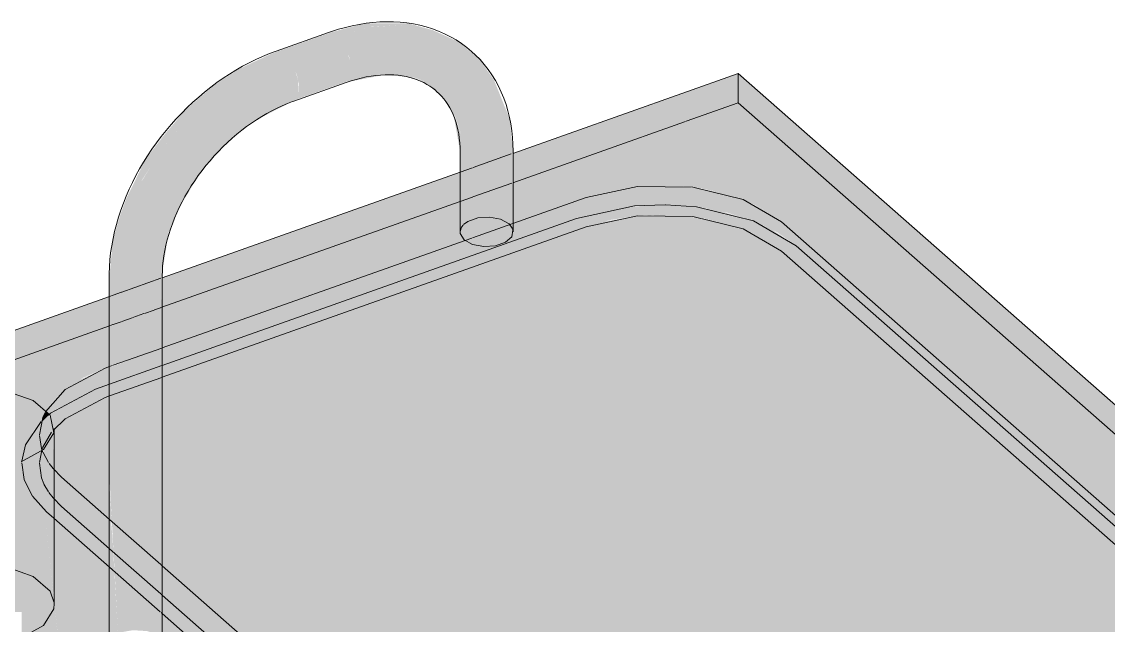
# Model space of a CAD drawing. Header units: metres. Extents: x 42.1 to 94.3, y -3.4 to 61.2.
# Drawn here: x 88.7649 to 89.1549, y 41.8378 to 42.0545 of the extents above; entities that cross this region are included whole.
import ezdxf

# ---------------------------------------------------------------- set-up
doc = ezdxf.new("R2010")
doc.units = ezdxf.units.M
doc.layers.add('P-SANR-FIXT', color=7, linetype='Continuous', lineweight=5)

# ---------------------------------------------------------------- blocks, each defined once
blk = doc.blocks.new('Cuba para Pia de Cozinha - Standard-2652003-3D_DT_01')
at = {"layer": 'P-SANR-FIXT', "true_color": 0x7f7f7f, "transparency": 33554598}
h = blk.add_hatch(color=8, dxfattribs=at)
h.paths.add_polyline_path([(7.86718, 42.00515), (7.8663, 42.01358), (7.86328, 42.0217), (7.86338, 42.02106), (7.86576, 42.00739), (7.8663, 42.00653)])
h.paths.add_polyline_path([(7.82161, 42.04955), (7.83364, 42.05266), (7.8452, 42.05331), (7.85586, 42.0515), (7.84704, 42.05395), (7.83144, 42.05389), (7.8194, 42.05072)])
h = blk.add_hatch(color=8, dxfattribs=at)
h.paths.add_polyline_path([(7.87275, 42.00299), (7.88439, 42.00712), (7.88468, 42.00863), (7.88341, 42.01986), (7.87785, 42.03363), (7.87269, 42.04097), (7.8652, 42.04728), (7.85586, 42.0515), (7.8452, 42.05331), (7.83342, 42.0526), (7.82161, 42.04955), (7.82383, 42.04682), (7.82593, 42.04173), (7.82659, 42.0379), (7.82656, 42.03544), (7.82561, 42.03322), (7.82561, 42.03293), (7.83861, 42.03544), (7.84693, 42.03466), (7.84961, 42.03398), (7.85443, 42.03157), (7.8595, 42.0273), (7.86382, 42.02073), (7.8663, 42.01358), (7.86718, 42.00515), (7.87019, 42.00349), (7.87117, 42.0033)])
h.paths.add_polyline_path([(7.85438, 42.03277), (7.84829, 42.03458), (7.8491, 42.03448), (7.85383, 42.03294)])
for points in [[(7.80285, 42.0429), (7.82161, 42.04955), (7.8194, 42.05072), (7.80064, 42.04406)], [(7.80684, 42.02656), (7.82561, 42.03322), (7.82659, 42.03552), (7.82659, 42.03903), (7.82503, 42.04428), (7.82383, 42.04682), (7.82161, 42.04955), (7.80285, 42.0429), (7.80507, 42.04017), (7.80706, 42.03552), (7.80783, 42.03238), (7.80783, 42.02886)], [(7.74121, 41.96046), (7.74239, 41.9727), (7.74663, 41.9869), (7.7516, 41.9978), (7.76012, 42.01069), (7.7686, 42.02054), (7.77926, 42.02992), (7.79083, 42.03747), (7.80285, 42.0429), (7.80064, 42.04406), (7.79767, 42.0429), (7.7862, 42.03747), (7.77715, 42.03151), (7.76718, 42.02295), (7.75926, 42.01358), (7.75281, 42.00512), (7.7459, 41.99107), (7.74376, 41.9853), (7.74106, 41.97624), (7.73979, 41.96269)], [(7.85438, 42.03277), (7.8491, 42.03421), (7.84961, 42.03398), (7.85383, 42.03291)], [(7.86576, 42.00051), (7.86718, 42.00102), (7.86718, 42.00515), (7.86576, 42.00739), (7.86576, 42.00349)], [(7.76936, 41.996), (7.77145, 41.99899), (7.77022, 41.99732)], [(7.98103, 41.97784), (7.98103, 41.98264), (7.9749, 41.98702), (7.96551, 41.99123), (7.95868, 41.99339), (7.94667, 41.9953), (7.93933, 41.9958), (7.9294, 41.99538), (7.91978, 41.99389), (7.91092, 41.99139), (7.91092, 41.98481), (7.91981, 41.98702), (7.9294, 41.98839), (7.93948, 41.98881), (7.95256, 41.9877), (7.96202, 41.98586), (7.97251, 41.9823), (7.97949, 41.97894)], [(7.98103, 41.97211), (7.98639, 41.97401), (7.97804, 41.97964), (7.97064, 41.98313), (7.95911, 41.98649), (7.94922, 41.98815), (7.93933, 41.98881), (7.92669, 41.98809), (7.91751, 41.98667), (7.90751, 41.98385), (7.91092, 41.98085), (7.91981, 41.98336), (7.9294, 41.98485), (7.93948, 41.98526), (7.9506, 41.98434), (7.95935, 41.98264), (7.96735, 41.98012), (7.97529, 41.97621), (7.97949, 41.97321)], [(7.96708, 41.81321), (7.98103, 41.97211), (7.9749, 41.97649), (7.96551, 41.9807), (7.95868, 41.98286), (7.94667, 41.98477), (7.93933, 41.98527), (7.92831, 41.98468), (7.91751, 41.98271), (7.91092, 41.98085), (7.91978, 41.81911), (7.92789, 41.82122), (7.93671, 41.82208), (7.94667, 41.82142), (7.95543, 41.81937), (7.96159, 41.81688), (7.96672, 41.81345)], [(8.13071, 41.84705), (8.13071, 41.85097), (7.98103, 41.98264), (7.98103, 41.97784), (7.98639, 41.97401), (8.12626, 41.85097)], [(8.13071, 41.84043), (8.13607, 41.84234), (7.98639, 41.97401), (7.98103, 41.97211), (8.12855, 41.84234)], [(8.01076, 41.77479), (8.11847, 41.81328), (8.12291, 41.81522), (8.12887, 41.81943), (8.13071, 41.84043), (7.98103, 41.97211), (7.96708, 41.81321), (7.99081, 41.79233)], [(7.73979, 41.95582), (7.74121, 41.95632), (7.74121, 41.96046), (7.73979, 41.96269), (7.73979, 41.95802)], [(7.73979, 41.92014), (7.75871, 41.92685), (7.75861, 41.93102), (7.73979, 41.92434)], [(7.7182, 41.91347), (7.71982, 41.9147), (7.72711, 41.9192), (7.73825, 41.92379), (7.73825, 41.93012), (7.7292, 41.92591), (7.72391, 41.92248), (7.71871, 41.91712), (7.71712, 41.91442), (7.7182, 41.91348)], [(7.71966, 41.90773), (7.72391, 41.91194), (7.73041, 41.91616), (7.73825, 41.91959), (7.73484, 41.92258), (7.72602, 41.91873), (7.7182, 41.91347), (7.7185, 41.91321), (7.71949, 41.90853)], [(7.73979, 41.87583), (7.73979, 41.8915), (7.73825, 41.91959), (7.73041, 41.91616), (7.72391, 41.91194), (7.71966, 41.90773), (7.71982, 41.90693), (7.71985, 41.89399), (7.72391, 41.8898), (7.73825, 41.87718)], [(7.71649, 41.87934), (7.7147, 41.89872), (7.71493, 41.90512), (7.71572, 41.90096), (7.71636, 41.90259), (7.71966, 41.90773), (7.71819, 41.91347), (7.71321, 41.90853), (7.70954, 41.90181), (7.70841, 41.89592), (7.70919, 41.89013), (7.71219, 41.8841), (7.71614, 41.87973)], [(7.71558, 41.91088), (7.7182, 41.91348), (7.71712, 41.91442), (7.7159, 41.91235), (7.7157, 41.91143)], [(7.7147, 41.89629), (7.7156, 41.90096), (7.71536, 41.90188), (7.7147, 41.90501), (7.7147, 41.89637)], [(7.70835, 41.83337), (7.71614, 41.83777), (7.71724, 41.83955), (7.71724, 41.87227), (7.71649, 41.87934), (7.71176, 41.88497), (7.70908, 41.89095), (7.70835, 41.89592), (7.70835, 41.83529)], [(7.71724, 41.83955), (7.71982, 41.84374), (7.71957, 41.85021), (7.71724, 41.87227), (7.71724, 41.84075)], [(7.7293, 41.759), (7.71982, 41.84786), (7.71982, 41.84374), (7.71724, 41.83955), (7.71724, 41.76961), (7.72886, 41.75939)], [(7.71724, 41.76961), (7.71724, 41.83955), (7.71614, 41.83777), (7.70835, 41.83328), (7.70863, 41.77718), (7.71532, 41.77129)]]:
    blk.add_hatch(color=8, dxfattribs=at).paths.add_polyline_path(points)
h = blk.add_hatch(color=8, dxfattribs=at)
h.paths.add_polyline_path([(7.77119, 41.99854), (7.77129, 41.99899), (7.77145, 41.99899)])
h.paths.add_polyline_path([(7.74678, 41.9583), (7.75842, 41.96243), (7.75879, 41.96444), (7.7611, 41.97894), (7.76473, 41.98753), (7.77268, 42.00061), (7.77566, 42.00443), (7.78269, 42.01182), (7.79194, 42.01892), (7.80684, 42.02656), (7.80783, 42.02886), (7.80758, 42.03338), (7.80634, 42.03747), (7.80507, 42.04017), (7.80285, 42.0429), (7.79083, 42.03747), (7.77926, 42.02992), (7.7686, 42.02054), (7.75926, 42.00969), (7.75122, 41.99697), (7.7459, 41.9853), (7.74239, 41.9727), (7.74121, 41.96046), (7.74422, 41.95879), (7.74663, 41.95833)])
h = blk.add_hatch(color=8, dxfattribs=at)
h.paths.add_polyline_path([(7.70835, 41.78796), (7.70819, 41.83328), (7.69753, 41.83116), (7.6863, 41.83184), (7.6767, 41.83517), (7.67064, 41.84051), (7.66932, 41.84678), (7.66932, 41.90998), (7.673, 41.91595), (7.68095, 41.92044), (7.6916, 41.92255), (7.70319, 41.92175), (7.71244, 41.91854), (7.71712, 41.91442), (7.71901, 41.91763), (7.72391, 41.92248), (7.73041, 41.92669), (7.73979, 41.93084), (7.73979, 41.95582), (7.58142, 41.89963), (7.70819, 41.78811)])
h.paths.add_polyline_path([(8.14496, 41.79712), (8.2105, 41.82038), (7.96551, 42.0359), (7.88468, 42.00722), (7.88468, 41.98208), (7.91092, 41.99139), (7.91981, 41.99389), (7.9294, 41.99538), (7.93933, 41.9958), (7.94922, 41.99513), (7.95868, 41.99339), (7.96735, 41.99065), (7.9749, 41.98702), (7.98103, 41.98264), (8.13071, 41.85097), (8.1352, 41.846), (8.13862, 41.83952), (8.14112, 41.83675), (8.14421, 41.83011), (8.14496, 41.8224), (8.14496, 41.8033)])
h.paths.add_polyline_path([(7.75871, 41.93738), (7.86753, 41.97599), (7.86718, 41.97619), (7.86576, 41.97842), (7.86576, 42.00051), (7.75871, 41.96253), (7.75871, 41.93965)])
h = blk.add_hatch(color=8, dxfattribs=at)
h.paths.add_polyline_path([(7.86718, 42.00102), (7.87275, 42.00299), (7.87019, 42.00349), (7.86718, 42.00515), (7.86718, 42.00349)])
h.paths.add_polyline_path([(7.88439, 42.00712), (7.88468, 42.00722), (7.88468, 42.00863)])
h = blk.add_hatch(color=8, dxfattribs=at)
h.paths.add_polyline_path([(7.69093, 41.84262), (7.70835, 41.84262), (7.70842, 41.89668), (7.70971, 41.90259), (7.71321, 41.90853), (7.71558, 41.91088), (7.71613, 41.91274), (7.71712, 41.91442), (7.71206, 41.91867), (7.70284, 41.92187), (7.69124, 41.92248), (7.68095, 41.92044), (7.673, 41.91595), (7.66932, 41.90998), (7.66932, 41.85721), (7.67285, 41.85551), (7.67367, 41.84262), (7.6863, 41.84262)])
h.paths.add_polyline_path([(7.73979, 41.93067), (7.75871, 41.93738), (7.75842, 41.96243), (7.73979, 41.95582), (7.73979, 41.9308)])
h.paths.add_polyline_path([(7.86753, 41.97599), (7.88468, 41.98208), (7.88439, 42.00712), (7.86576, 42.00051), (7.86576, 41.97842), (7.86718, 41.97619)])
h = blk.add_hatch(color=8, dxfattribs=at)
h.paths.add_polyline_path([(7.73825, 41.92379), (7.73979, 41.92434), (7.73979, 41.93067), (7.73825, 41.93012)])
h.paths.add_polyline_path([(7.75871, 41.93105), (7.91092, 41.98481), (7.91092, 41.99139), (7.88468, 41.98208), (7.88468, 41.97966), (7.88422, 41.97731), (7.88199, 41.9753), (7.87841, 41.97403), (7.8742, 41.97375), (7.87019, 41.97452), (7.86718, 41.97587), (7.75871, 41.93738), (7.75871, 41.9341)])
h = blk.add_hatch(color=8, dxfattribs=at)
h.paths.add_polyline_path([(7.73825, 41.91959), (7.73979, 41.92014), (7.73979, 41.92434), (7.73484, 41.92258)])
h.paths.add_polyline_path([(7.75871, 41.92685), (7.91092, 41.98085), (7.90751, 41.98385), (7.75871, 41.93105), (7.75871, 41.93012)])
h = blk.add_hatch(color=8, dxfattribs=at)
h.paths.add_polyline_path([(7.73979, 41.92434), (7.75871, 41.93105), (7.75863, 41.93735), (7.73979, 41.93042), (7.73979, 41.93012)])
h.paths.add_polyline_path([(7.8742, 41.97375), (7.87841, 41.97403), (7.88199, 41.9753), (7.88422, 41.97731), (7.88468, 41.98024), (7.88464, 41.98206), (7.86753, 41.97599), (7.87019, 41.97452), (7.87276, 41.97403)])
h = blk.add_hatch(color=8, dxfattribs=at)
h.paths.add_polyline_path([(7.83746, 41.7899), (7.91978, 41.81911), (7.91092, 41.98085), (7.75871, 41.92685), (7.75871, 41.85918), (7.79652, 41.82592), (7.80054, 41.82672), (7.81178, 41.82604), (7.82138, 41.82271), (7.82744, 41.81738), (7.82876, 41.81036), (7.82876, 41.79756), (7.83222, 41.79452)])
h.paths.add_polyline_path([(7.73979, 41.8915), (7.73979, 41.92014), (7.73825, 41.91959), (7.73934, 41.89963)])
h = blk.add_hatch(color=8, dxfattribs=at)
h.paths.add_polyline_path([(7.74121, 41.95632), (7.74663, 41.95833), (7.74422, 41.95879), (7.74121, 41.96046), (7.74121, 41.95802)])
h.paths.add_polyline_path([(7.75842, 41.96243), (7.75871, 41.96253), (7.75871, 41.96393)])
h = blk.add_hatch(color=8, dxfattribs=at)
h.paths.add_polyline_path([(7.82893, 41.78688), (7.83746, 41.7899), (7.82876, 41.79756), (7.82876, 41.78703)])
h.paths.add_polyline_path([(7.79652, 41.82592), (7.75871, 41.85918), (7.75871, 41.84865), (7.78755, 41.82328), (7.78989, 41.8246), (7.79568, 41.82575)])
h.paths.add_polyline_path([(7.82876, 41.79756), (7.82876, 41.8111), (7.82744, 41.81738), (7.82138, 41.82271), (7.81178, 41.82604), (7.80054, 41.82672), (7.79652, 41.82592), (7.82733, 41.79882)])
h.paths.add_polyline_path([(7.75871, 41.85918), (7.7586, 41.92681), (7.73979, 41.92014), (7.73995, 41.88849), (7.74069, 41.87503), (7.75841, 41.85945)])
h = blk.add_hatch(color=8, dxfattribs=at)
h.paths.add_polyline_path([(7.73125, 41.74088), (7.73222, 41.74613), (7.73566, 41.75099), (7.7371, 41.75214), (7.7293, 41.759), (7.7309, 41.74412)])
h.paths.add_polyline_path([(7.73979, 41.8653), (7.73979, 41.87583), (7.7226, 41.89095), (7.71982, 41.89402), (7.71982, 41.88349), (7.72391, 41.87926), (7.73825, 41.86665)])
h.paths.add_polyline_path([(7.74069, 41.87503), (7.73979, 41.88849), (7.73979, 41.87583), (7.74042, 41.87527)])
h.paths.add_polyline_path([(7.71982, 41.89402), (7.71966, 41.90773), (7.7188, 41.90673), (7.71572, 41.90096), (7.71572, 41.90072), (7.71823, 41.89578), (7.71901, 41.89492)])
h = blk.add_hatch(color=8, dxfattribs=at)
h.paths.add_polyline_path([(7.71982, 41.88349), (7.71982, 41.89402), (7.71783, 41.89648), (7.71566, 41.90069), (7.71475, 41.89592), (7.71575, 41.89013), (7.71857, 41.88488), (7.71927, 41.8841)])
h.paths.add_polyline_path([(7.7371, 41.75214), (7.74076, 41.75488), (7.74711, 41.75785), (7.74473, 41.80137), (7.73979, 41.80337), (7.73728, 41.80557), (7.73662, 41.80871), (7.73662, 41.82978), (7.73846, 41.83276), (7.73979, 41.83351), (7.73979, 41.8653), (7.72228, 41.88078), (7.71982, 41.88349), (7.71982, 41.84786), (7.72947, 41.75885), (7.73671, 41.75248)])
h.paths.add_polyline_path([(7.7413, 41.86397), (7.74042, 41.87527), (7.73979, 41.87583), (7.73979, 41.8653), (7.74121, 41.86405)])
h = blk.add_hatch(color=8, dxfattribs=at)
h.paths.add_polyline_path([(7.73979, 41.83351), (7.74288, 41.83509), (7.74121, 41.86405), (7.73979, 41.8653), (7.73979, 41.83448)])
h.paths.add_polyline_path([(7.74473, 41.80137), (7.74462, 41.80335), (7.74366, 41.80374), (7.7409, 41.80557), (7.73979, 41.80733), (7.73979, 41.83351), (7.73838, 41.83262), (7.73662, 41.82978), (7.73662, 41.80871), (7.73728, 41.80557), (7.74031, 41.80291), (7.74422, 41.80155)])
h.paths.add_polyline_path([(7.71982, 41.84786), (7.71982, 41.88349), (7.71798, 41.88564), (7.71535, 41.8914), (7.71572, 41.88666), (7.71965, 41.84954)])
h = blk.add_hatch(color=8, dxfattribs=at)
h.paths.add_polyline_path([(7.74711, 41.75785), (7.77825, 41.7689), (7.77825, 41.81415), (7.78193, 41.82012), (7.78755, 41.82328), (7.75871, 41.84865), (7.75871, 41.8336), (7.76122, 41.83139), (7.76187, 41.82826), (7.76187, 41.80719), (7.76003, 41.8042), (7.75606, 41.80196), (7.75073, 41.8009), (7.74473, 41.80124), (7.74498, 41.79675)])
h.paths.add_polyline_path([(7.82876, 41.78703), (7.82876, 41.79756), (7.79652, 41.82592), (7.78989, 41.8246), (7.78755, 41.82328), (7.82753, 41.78811)])
h.paths.add_polyline_path([(7.75871, 41.84865), (7.75871, 41.85918), (7.74069, 41.87503), (7.7413, 41.86397), (7.75838, 41.84894)])
h = blk.add_hatch(color=8, dxfattribs=at)
h.paths.add_polyline_path([(7.77825, 41.7689), (7.82876, 41.78703), (7.78755, 41.82328), (7.78193, 41.82012), (7.77825, 41.81415), (7.77825, 41.79675)])
h.paths.add_polyline_path([(7.75871, 41.8336), (7.75871, 41.84865), (7.7413, 41.86397), (7.74288, 41.83509), (7.74823, 41.83603), (7.75338, 41.83572), (7.75833, 41.83393)])
h.paths.add_polyline_path([(7.75073, 41.8009), (7.75606, 41.80196), (7.76003, 41.8042), (7.76187, 41.80719), (7.76187, 41.82826), (7.76122, 41.83139), (7.75871, 41.83323), (7.75871, 41.80857), (7.75793, 41.80592), (7.75551, 41.80402), (7.75244, 41.80293), (7.74711, 41.80287), (7.74462, 41.80335), (7.74473, 41.80137), (7.74511, 41.80124), (7.74823, 41.80105)])
at = {"layer": 'P-SANR-FIXT'}
for p, q in [((7.81843, 42.05063), (7.79967, 42.04397)), ((7.96551, 42.0359), (7.88468, 42.00722)), ((8.2105, 41.82038), (7.96551, 42.0359)), ((7.80604, 42.02602), (7.8248, 42.03268)), ((7.86569, 42.00801), (7.86569, 41.97904)), ((7.88474, 41.97904), (7.88474, 42.00801)), ((7.86576, 42.00051), (7.7587, 41.96253)), ((7.88464, 41.98206), (7.91092, 41.99139)), ((7.98103, 41.98264), (8.13071, 41.85097)), ((7.91092, 41.98085), (7.75871, 41.92685)), ((7.91092, 41.98085), (7.75871, 41.92685)), ((7.75871, 41.93738), (7.86753, 41.97599)), ((8.13071, 41.84043), (7.98103, 41.97211)), ((8.13071, 41.84043), (7.98103, 41.97211)), ((7.73972, 41.96331), (7.73972, 41.80795)), ((7.75877, 41.80795), (7.75877, 41.96331)), ((7.73979, 41.95582), (7.58142, 41.89963)), ((7.73825, 41.93012), (7.73979, 41.93067)), ((7.73979, 41.92014), (7.73825, 41.91959)), ((7.73979, 41.92014), (7.73825, 41.91959)), ((7.71997, 41.84526), (7.71997, 41.90846)), ((7.7226, 41.89095), (7.71957, 41.89406)), ((7.73979, 41.87583), (7.7226, 41.89095)), ((7.79652, 41.82592), (7.75871, 41.85918))]:
    blk.add_line(p, q, dxfattribs=at)
at = {"layer": 'P-SANR-FIXT', "color": 251, "true_color": 0x525252}
for p, q in [((7.96551, 42.02537), (7.96551, 42.0359)), ((7.94685, 42.01875), (7.96551, 42.02537)), ((7.96551, 42.02537), (8.2105, 41.80984)), ((7.88468, 41.99669), (7.94667, 42.01868)), ((7.88409, 42.00702), (7.87037, 42.00215)), ((7.87019, 42.00208), (7.86576, 42.00051)), ((7.75867, 41.95199), (7.86576, 41.98998)), ((7.75871, 41.93105), (7.90751, 41.98385)), ((7.87019, 41.97693), (7.88464, 41.98206)), ((7.88326, 41.98189), (7.88443, 41.98039)), ((7.88449, 41.98026), (7.88468, 41.97966)), ((7.86753, 41.97599), (7.86996, 41.97685)), ((7.98639, 41.97401), (8.13607, 41.84234)), ((7.75829, 41.96238), (7.74422, 41.95739)), ((7.74117, 41.95631), (7.73979, 41.95582)), ((7.74419, 41.95738), (7.74121, 41.95632)), ((7.58142, 41.88909), (7.73979, 41.94529)), ((7.74121, 41.93117), (7.75863, 41.93735)), ((7.73979, 41.93067), (7.74094, 41.93108)), ((7.7586, 41.92681), (7.73979, 41.92014)), ((7.7586, 41.92681), (7.73979, 41.92014)), ((7.73484, 41.92258), (7.73979, 41.92434)), ((7.7179, 41.89627), (7.71597, 41.89981)), ((7.71957, 41.89406), (7.71817, 41.89588)), ((7.71957, 41.88353), (7.7226, 41.88042)), ((7.71957, 41.88353), (7.7226, 41.88042)), ((7.7226, 41.88042), (7.73979, 41.8653)), ((7.7226, 41.88042), (7.73979, 41.8653)), ((7.73979, 41.85868), (7.71982, 41.87624)), ((7.75825, 41.85958), (7.73979, 41.87583)), ((7.75871, 41.85918), (7.75841, 41.85945)), ((7.75871, 41.84865), (7.78755, 41.82328)), ((7.75871, 41.84865), (7.78755, 41.82328)), ((7.78296, 41.8207), (7.75871, 41.84203))]:
    blk.add_line(p, q, dxfattribs=at)
at = {"layer": 'P-SANR-FIXT', "color": 8, "true_color": 0x6f6f6f}
for p, q in [((7.87032, 41.9916), (7.88422, 41.99653)), ((7.86576, 41.98998), (7.87019, 41.99155)), ((7.75244, 41.94977), (7.75582, 41.95097)), ((7.75602, 41.95104), (7.75811, 41.95179)), ((7.75825, 41.95184), (7.75867, 41.95199)), ((7.74121, 41.94579), (7.74398, 41.94677)), ((7.74422, 41.94686), (7.74797, 41.94819)), ((7.74823, 41.94828), (7.7522, 41.94969)), ((7.73979, 41.94529), (7.74107, 41.94574)), ((7.73979, 41.92434), (7.75861, 41.93102)), ((7.7159, 41.91151), (7.71811, 41.9135)), ((7.71551, 41.90072), (7.71472, 41.89629)), ((7.71551, 41.90072), (7.71472, 41.89629)), ((7.71631, 41.88852), (7.7179, 41.88574)), ((7.71631, 41.88852), (7.7179, 41.88574)), ((7.71724, 41.87852), (7.71219, 41.8841)), ((7.71807, 41.88549), (7.71957, 41.88353)), ((7.71807, 41.88549), (7.71957, 41.88353)), ((7.71982, 41.87624), (7.71724, 41.87852)), ((7.73979, 41.8653), (7.75825, 41.84905)), ((7.73979, 41.8653), (7.75825, 41.84905)), ((7.75804, 41.84262), (7.73979, 41.85868)), ((7.75838, 41.84894), (7.75871, 41.84865)), ((7.75838, 41.84894), (7.75871, 41.84865)), ((7.75871, 41.84203), (7.75836, 41.84234))]:
    blk.add_line(p, q, dxfattribs=at)
at = {"layer": 'P-SANR-FIXT'}
for points in [[(7.86985, 42.04382, 0), (7.86806, 42.0453, 0), (7.86619, 42.04668, 0), (7.86424, 42.04795, 0), (7.86223, 42.04912, 0), (7.86014, 42.05017, 0), (7.858, 42.05111, 0), (7.8558, 42.05193, 0), (7.85355, 42.05264, 0), (7.85126, 42.05323, 0), (7.84893, 42.05371, 0), (7.84657, 42.05408, 0), (7.84418, 42.05433, 0), (7.84177, 42.05447, 0), (7.83933, 42.05451, 0), (7.83688, 42.05443, 0), (7.83442, 42.05425, 0), (7.83195, 42.05396, 0), (7.82947, 42.05357, 0), (7.82699, 42.05308, 0), (7.82451, 42.05249, 0), (7.82204, 42.05181, 0), (7.81957, 42.05103, 0), (7.81843, 42.05063, 0)], [(7.79967, 42.04397, 0), (7.79722, 42.04306, 0), (7.79478, 42.04205, 0), (7.79236, 42.04095, 0), (7.78996, 42.03977, 0), (7.78759, 42.0385, 0), (7.78524, 42.03715, 0), (7.78292, 42.03572, 0), (7.78063, 42.03422, 0), (7.77838, 42.03264, 0), (7.77617, 42.03098, 0), (7.77399, 42.02926, 0), (7.77186, 42.02746, 0), (7.76978, 42.02561, 0), (7.76774, 42.02369, 0), (7.76576, 42.02171, 0), (7.76383, 42.01967, 0), (7.76196, 42.01758, 0), (7.76015, 42.01543, 0), (7.7584, 42.01324, 0), (7.75671, 42.01101, 0), (7.75509, 42.00873, 0), (7.75354, 42.00641, 0), (7.75207, 42.00405, 0), (7.75066, 42.00167, 0), (7.74933, 41.99925, 0), (7.74808, 41.9968, 0), (7.74691, 41.99433, 0), (7.74582, 41.99184, 0), (7.74481, 41.98933, 0), (7.74389, 41.98681, 0), (7.74306, 41.98428, 0), (7.74231, 41.98174, 0), (7.74166, 41.97919, 0), (7.7411, 41.97664, 0), (7.74063, 41.97409, 0), (7.74026, 41.97155, 0), (7.73998, 41.96902, 0), (7.7398, 41.9665, 0), (7.73973, 41.96399, 0), (7.73972, 41.96331, 0)], [(7.88474, 42.00801, 0), (7.88469, 42.01049, 0), (7.88454, 42.01295, 0), (7.88428, 42.01539, 0), (7.88392, 42.01779, 0), (7.88345, 42.02016, 0), (7.88287, 42.02249, 0), (7.88218, 42.02478, 0), (7.88139, 42.02702, 0), (7.88049, 42.0292, 0), (7.87948, 42.03133, 0), (7.87836, 42.03339, 0), (7.87714, 42.03538, 0), (7.87581, 42.0373, 0), (7.87438, 42.03914, 0), (7.87285, 42.04089, 0), (7.87122, 42.04255, 0), (7.86985, 42.04382, 0)], [(7.8248, 42.03268, 0), (7.82662, 42.03329, 0), (7.82843, 42.03382, 0), (7.83022, 42.03428, 0), (7.83199, 42.03467, 0), (7.83373, 42.03497, 0), (7.83544, 42.0352, 0), (7.83711, 42.03536, 0), (7.83875, 42.03544, 0), (7.84035, 42.03545, 0), (7.84191, 42.0354, 0), (7.84343, 42.03527, 0), (7.84489, 42.03508, 0), (7.84631, 42.03482, 0), (7.84768, 42.0345, 0), (7.849, 42.03412, 0), (7.85027, 42.03368, 0), (7.85149, 42.03318, 0), (7.85265, 42.03263, 0), (7.85377, 42.03202, 0), (7.85484, 42.03136, 0), (7.85586, 42.03065, 0), (7.85683, 42.02989, 0), (7.85726, 42.02951, 0)], [(7.85726, 42.02951, 0), (7.85817, 42.02867, 0), (7.85903, 42.02778, 0), (7.85984, 42.02683, 0), (7.8606, 42.02582, 0), (7.86132, 42.02476, 0), (7.86199, 42.02364, 0), (7.86261, 42.02247, 0), (7.86318, 42.02124, 0), (7.8637, 42.01994, 0), (7.86416, 42.0186, 0), (7.86457, 42.01719, 0), (7.86491, 42.01573, 0), (7.8652, 42.01422, 0), (7.86542, 42.01265, 0), (7.86558, 42.01104, 0), (7.86567, 42.00938, 0), (7.86569, 42.00801, 0)], [(7.75877, 41.96331, 0), (7.75881, 41.96505, 0), (7.75891, 41.96683, 0), (7.75909, 41.96864, 0), (7.75935, 41.97049, 0), (7.75967, 41.97236, 0), (7.76007, 41.97425, 0), (7.76054, 41.97617, 0), (7.76109, 41.9781, 0), (7.76171, 41.98004, 0), (7.7624, 41.98199, 0), (7.76317, 41.98395, 0), (7.764, 41.9859, 0), (7.76491, 41.98785, 0), (7.76589, 41.9898, 0), (7.76693, 41.99173, 0), (7.76803, 41.99365, 0), (7.7692, 41.99554, 0), (7.77044, 41.99742, 0), (7.77173, 41.99926, 0), (7.77307, 42.00108, 0), (7.77448, 42.00286, 0), (7.77593, 42.00461, 0), (7.77743, 42.00631, 0), (7.77898, 42.00797, 0), (7.78058, 42.00959, 0), (7.78221, 42.01115, 0), (7.78388, 42.01267, 0), (7.78558, 42.01412, 0), (7.78732, 42.01552, 0), (7.78908, 42.01686, 0), (7.79086, 42.01813, 0), (7.79267, 42.01934, 0), (7.79449, 42.02049, 0), (7.79632, 42.02156, 0), (7.79816, 42.02256, 0), (7.80001, 42.02349, 0), (7.80186, 42.02435, 0), (7.8037, 42.02514, 0), (7.80554, 42.02584, 0), (7.80604, 42.02602, 0)], [(7.91092, 41.99139, 0), (7.9294, 41.99538, 0), (7.94922, 41.99513, 0), (7.96735, 41.99065, 0), (7.98103, 41.98264, 0)], [(7.98103, 41.97211, 0), (7.96735, 41.98012, 0), (7.94922, 41.98459, 0), (7.9294, 41.98485, 0), (7.91092, 41.98085, 0)], [(7.98103, 41.97211, 0), (7.96735, 41.98012, 0), (7.94922, 41.98459, 0), (7.9294, 41.98485, 0), (7.91092, 41.98085, 0)], [(7.86718, 41.97619, 0), (7.86576, 41.97842, 0), (7.8657, 41.97903, 0)], [(7.88468, 41.97966, 0), (7.88422, 41.97731, 0), (7.88199, 41.9753, 0), (7.87841, 41.97403, 0), (7.8742, 41.97375, 0), (7.87019, 41.97452, 0), (7.86718, 41.97619, 0)], [(7.7169, 41.91443, 0), (7.72391, 41.92248, 0), (7.73825, 41.93012, 0)], [(7.70819, 41.89648, 0), (7.71614, 41.90096, 0), (7.71982, 41.90693, 0), (7.7185, 41.91321, 0), (7.71244, 41.91854, 0), (7.70284, 41.92187, 0), (7.6916, 41.92255, 0), (7.68095, 41.92044, 0)], [(7.73825, 41.91959, 0), (7.72391, 41.91194, 0), (7.71959, 41.90776, 0)], [(7.73825, 41.91959, 0), (7.72391, 41.91194, 0), (7.71959, 41.90776, 0)]]:
    blk.add_polyline3d(points, dxfattribs=at)
at = {"layer": 'P-SANR-FIXT', "color": 251, "true_color": 0x525252}
for points in [[(7.90751, 41.98385, 0), (7.92831, 41.98835, 0), (7.93933, 41.98882, 0)], [(7.93948, 41.98881, 0), (7.9506, 41.98806, 0), (7.971, 41.98302, 0), (7.98639, 41.97401, 0)], [(7.86571, 41.97924, 0), (7.86621, 41.98077, 0), (7.86676, 41.98148, 0)], [(7.86698, 41.9817, 0), (7.86845, 41.98279, 0), (7.87203, 41.98406, 0), (7.87624, 41.98433, 0), (7.88025, 41.98356, 0), (7.88326, 41.98189, 0)], [(7.71812, 41.9135, 0), (7.71871, 41.91398, 0), (7.73484, 41.92258, 0)], [(7.71471, 41.90616, 0), (7.7159, 41.91235, 0), (7.7169, 41.91443, 0)], [(7.71904, 41.90709, 0), (7.7159, 41.90181, 0), (7.71554, 41.90083, 0)], [(7.71904, 41.90709, 0), (7.7159, 41.90181, 0), (7.71554, 41.90083, 0)], [(7.71595, 41.89988, 0), (7.71544, 41.90128, 0), (7.71471, 41.90591, 0)], [(7.71994, 41.84568, 0), (7.71982, 41.84374, 0), (7.71614, 41.83777, 0), (7.70819, 41.83328, 0)]]:
    blk.add_polyline3d(points, dxfattribs=at)
at = {"layer": 'P-SANR-FIXT', "color": 8, "true_color": 0x6f6f6f}
for points in [[(7.70836, 41.89669, 0), (7.70971, 41.90259, 0), (7.71535, 41.91096, 0)], [(7.71203, 41.88433, 0), (7.70919, 41.89013, 0), (7.70834, 41.89618, 0)], [(7.71471, 41.89601, 0), (7.71544, 41.89074, 0), (7.71627, 41.8886, 0)], [(7.71471, 41.89601, 0), (7.71544, 41.89074, 0), (7.71627, 41.8886, 0)], [(7.70311, 41.85862, 0), (7.71244, 41.85534, 0), (7.7185, 41.85001, 0), (7.71992, 41.84591, 0)]]:
    blk.add_polyline3d(points, dxfattribs=at)

msp = doc.modelspace()

# ---------------------------------------------------------------- block references
at = {"layer": 'P-SANR-FIXT', "color": 8, "true_color": 0x6f6f6f}
msp.add_blockref('Cuba para Pia de Cozinha - Standard-2652003-3D_DT_01', (81.05653, 0), dxfattribs=at)

doc.saveas('drawing.dxf')
